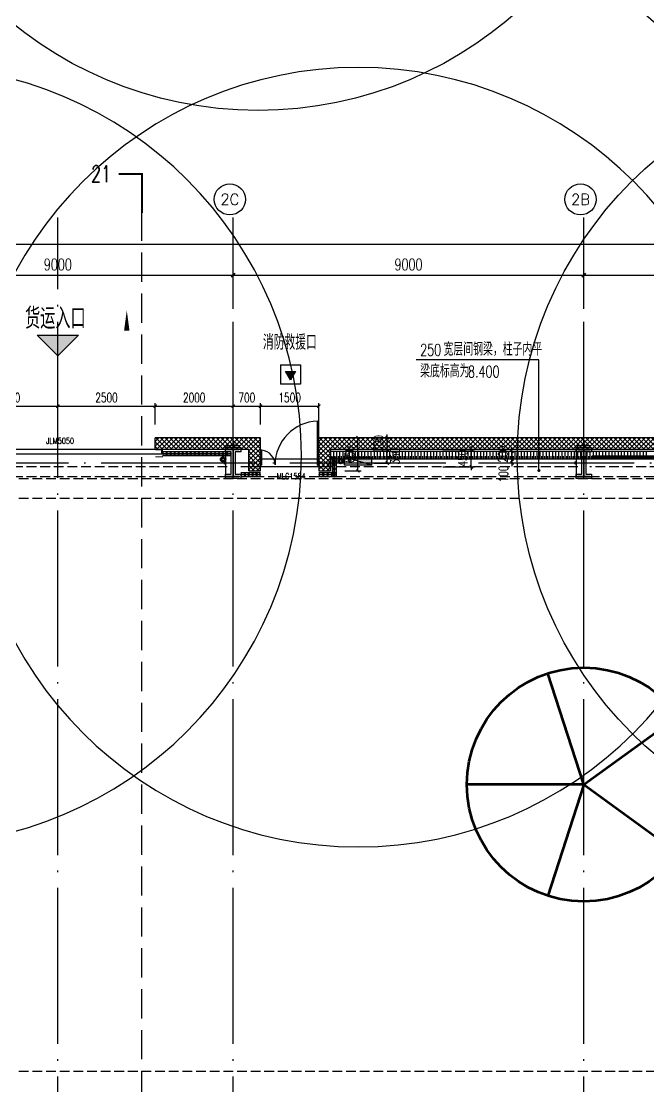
# Model space of a CAD drawing. Extents: x -1313754 to 847533, y 489853 to 941203.
# Drawn here: x -152291 to -136190, y 706568 to 733905 of the extents above; entities that cross this region are included whole.
import ezdxf
from ezdxf.enums import TextEntityAlignment as Align

# ---------------------------------------------------------------- set-up
doc = ezdxf.new("R2010")
doc.units = 0
doc.header["$LTSCALE"] = 1000
doc.header["$MEASUREMENT"] = 0
for name, pattern in [('10平面$0$DASH', [0.35, 0.25, -0.1]), ('CENTER', [2, 1.25, -0.25, 0.25, -0.25]), ('DASH', [0.35, 0.25, -0.1]), ('DOTE', [2.42, 2, -0.2, 0.02, -0.2])]:
    doc.linetypes.add(name, pattern=pattern)
doc.layers.get('Defpoints').update_dxf_attribs({"color": 210})
for name, color, linetype in [('10平面$0$WINDOW', 4, 'Continuous'), ('10平面$0$WINDOW_TEXT', 7, 'Continuous'), ('99平面图例外参$0$A-HATCH-2', 251, 'Continuous'), ('A-AXIS-D', 1, 'Continuous'), ('A-AXIS-DOTE', 14, 'DOTE'), ('A-AXIS-DP', 126, 'Continuous'), ('A-AXIS-SYMB', 3, 'Continuous'), ('A-HATCH-2', 251, 'Continuous'), ('A-HRAIL', 173, 'Continuous'), ('A-LIN-V', 9, 'Continuous'), ('A-SFCE', 30, 'Continuous'), ('A-TEXT', 61, 'Continuous'), ('A-WINDOW', 140, 'Continuous'), ('AS-COLN', 6, 'Continuous'), ('AS-WALL', 40, 'Continuous'), ('AS-结构边线层', 200, 'Continuous'), ('DIM_SYMB', 3, 'Continuous'), ('FH-line', 180, 'Continuous'), ('FH-tri', 180, 'Continuous'), ('PUB_HATCH', 8, 'Continuous'), ('PUB_TEXT', 7, 'Continuous'), ('RP-N2-01$0$$0$A-WIND-J', 1, 'Continuous'), ('RP-N2-01$0$A-WIND-J', 3, 'Continuous'), ('SB_ZF消火栓', 10, 'Continuous')]:
    doc.layers.add(name, color=color, linetype=linetype)
doc.layers.add('LG-ZF消防', color=1, linetype='Continuous', lineweight=60)
doc.layers.add('柱间支撑', color=6, linetype='CENTER', lineweight=0)
doc.styles.add('10平面$0$_TCH_WINDOW', font='SIMPLEX', dxfattribs={"height": 3.5, "bigfont": 'GBCBIG'})
doc.styles.add('_TCH_AXIS', font='COMPLEX', dxfattribs={"bigfont": 'GBCBIG'})
doc.styles.add('_TCH_DIM', font='SIMPLEX', dxfattribs={"bigfont": 'GBCBIG'})
doc.styles.add('_TCH_DIM_T3', font='SIMPLEX', dxfattribs={"width": 0.705882, "bigfont": 'GBCBIG'})
doc.styles.add('_TCH_LABEL', font='COMPLEX', dxfattribs={"bigfont": 'GBCBIG'})
doc.styles.add('A-STANDARD', font='SIMPLEX', dxfattribs={"bigfont": 'GBCBIG'})
doc.dimstyles.new('_TCH_ARCH&&10', dxfattribs={"dimtxt": 29.75, "dimasz": 10, "dimexe": 10, "dimexo": 10, "dimgap": 12.625, "dimtad": 1, "dimdec": 0, "dimzin": 0, "dimdsep": 46, "dimtxsty": '_TCH_DIM_T3', "dimblk": 'ARCHTICK', "dimcen": 0.09, "dimclrt": 7, "dimazin": 2, "dimtfac": 1, "dimtdec": 0, "dimtix": 1, "dimtmove": 2, "dimatfit": 3, "dimfxl": 0, "dimtolj": 1, "dimtzin": 0, "dimarcsym": 0})
doc.dimstyles.new('_TCH_ARCH&&100', dxfattribs={"dimtxt": 297.5, "dimasz": 100, "dimexe": 100, "dimexo": 100, "dimgap": 126.25, "dimtad": 1, "dimdec": 0, "dimzin": 0, "dimdsep": 46, "dimtxsty": '_TCH_DIM_T3', "dimblk": 'ARCHTICK', "dimcen": 0.09, "dimclrt": 7, "dimazin": 2, "dimtfac": 1, "dimtdec": 0, "dimtix": 1, "dimtmove": 2, "dimatfit": 3, "dimfxl": 0, "dimtolj": 1, "dimtzin": 0, "dimarcsym": 0})
doc.dimstyles.new('_TCH_ARCH&&80', dxfattribs={"dimtxt": 238, "dimasz": 80, "dimexe": 80, "dimexo": 80, "dimgap": 101, "dimtad": 1, "dimdec": 0, "dimzin": 0, "dimdsep": 46, "dimtxsty": '_TCH_DIM_T3', "dimblk": 'ARCHTICK', "dimcen": 0.09, "dimclrt": 7, "dimazin": 2, "dimtfac": 1, "dimtdec": 0, "dimtix": 1, "dimtmove": 2, "dimatfit": 3, "dimfxl": 0, "dimtolj": 1, "dimtzin": 0, "dimarcsym": 0})
pattern_1 = [(45, (60, 0), (-60.000061, 60.000061), []), (135, (60, 0), (-60.000061, -60.000061), [])]

# ---------------------------------------------------------------- blocks, each defined once
blk = doc.blocks.new('_ArchTick')
at = {"color": 0, "linetype": 'ByBlock', "const_width": 0.4}
blk.add_lwpolyline([(-0.5, -0.5), (0.5, 0.5)], dxfattribs=at)
blk = doc.blocks.new('*D1400')
at = {"layer": 'A-AXIS-D', "color": 0, "lineweight": -2}
for p, q in [((64882, -78290), (64882, -77330)), ((73882, -78290), (73882, -77330)), ((64882, -77430), (73882, -77430))]:
    blk.add_line(p, q, dxfattribs=at)
at = {"layer": 'Defpoints', "color": 0}
for p in [(73882, -77430), (64882, -78390), (73882, -78390)]:
    blk.add_point(p, dxfattribs=at)
at = {"layer": 'A-AXIS-D', "color": 0, "lineweight": -2, "xscale": 100, "yscale": 100, "zscale": 100, "rotation": 180}
blk.add_blockref('_ArchTick', (64882, -77430), dxfattribs=at)
at = {"layer": 'A-AXIS-D', "color": 0, "lineweight": -2, "xscale": 100, "yscale": 100, "zscale": 100}
blk.add_blockref('_ArchTick', (73882, -77430), dxfattribs=at)
at = {"layer": 'A-AXIS-D', "color": 7, "insert": (69382, -77155), "char_height": 297.5, "attachment_point": 5, "style": '_TCH_DIM_T3'}
blk.add_mtext('\\A1;9000', dxfattribs=at)
blk = doc.blocks.new('*D1401')
at = {"layer": 'A-AXIS-D', "color": 0, "lineweight": -2}
for p, q in [((73882, -78290), (73882, -77330)), ((82882, -78290), (82882, -77330)), ((73882, -77430), (82882, -77430))]:
    blk.add_line(p, q, dxfattribs=at)
at = {"layer": 'Defpoints', "color": 0}
for p in [(82882, -77430), (73882, -78390), (82882, -78390)]:
    blk.add_point(p, dxfattribs=at)
at = {"layer": 'A-AXIS-D', "color": 0, "lineweight": -2, "xscale": 100, "yscale": 100, "zscale": 100, "rotation": 180}
blk.add_blockref('_ArchTick', (73882, -77430), dxfattribs=at)
at = {"layer": 'A-AXIS-D', "color": 0, "lineweight": -2, "xscale": 100, "yscale": 100, "zscale": 100}
blk.add_blockref('_ArchTick', (82882, -77430), dxfattribs=at)
at = {"layer": 'A-AXIS-D', "color": 7, "insert": (78382, -77155), "char_height": 297.5, "attachment_point": 5, "style": '_TCH_DIM_T3'}
blk.add_mtext('\\A1;9000', dxfattribs=at)
blk = doc.blocks.new('*D1402')
at = {"layer": 'A-AXIS-D', "color": 0, "lineweight": -2}
for p, q in [((82882, -78290), (82882, -77330)), ((91882, -78290), (91882, -77330)), ((82882, -77430), (91882, -77430))]:
    blk.add_line(p, q, dxfattribs=at)
at = {"layer": 'Defpoints', "color": 0}
for p in [(91882, -77430), (82882, -78390), (91882, -78390)]:
    blk.add_point(p, dxfattribs=at)
at = {"layer": 'A-AXIS-D', "color": 0, "lineweight": -2, "xscale": 100, "yscale": 100, "zscale": 100, "rotation": 180}
blk.add_blockref('_ArchTick', (82882, -77430), dxfattribs=at)
at = {"layer": 'A-AXIS-D', "color": 0, "lineweight": -2, "xscale": 100, "yscale": 100, "zscale": 100}
blk.add_blockref('_ArchTick', (91882, -77430), dxfattribs=at)
at = {"layer": 'A-AXIS-D', "color": 7, "insert": (87382, -77155), "char_height": 297.5, "attachment_point": 5, "style": '_TCH_DIM_T3'}
blk.add_mtext('\\A1;9000', dxfattribs=at)
blk = doc.blocks.new('*D1404')
at = {"layer": 'A-AXIS-D', "color": 0, "lineweight": -2}
for p, q in [((-65318, -78190), (-65318, -76530)), ((92682, -78190), (92682, -76530)), ((-65318, -76630), (92682, -76630))]:
    blk.add_line(p, q, dxfattribs=at)
at = {"layer": 'Defpoints', "color": 0}
for p in [(92682, -76630), (-65318, -78290), (92682, -78290)]:
    blk.add_point(p, dxfattribs=at)
at = {"layer": 'A-AXIS-D', "color": 0, "lineweight": -2, "xscale": 100, "yscale": 100, "zscale": 100, "rotation": 180}
blk.add_blockref('_ArchTick', (-65318, -76630), dxfattribs=at)
at = {"layer": 'A-AXIS-D', "color": 0, "lineweight": -2, "xscale": 100, "yscale": 100, "zscale": 100}
blk.add_blockref('_ArchTick', (92682, -76630), dxfattribs=at)
at = {"layer": 'A-AXIS-D', "color": 7, "insert": (13682, -76355), "char_height": 297.5, "attachment_point": 5, "style": '_TCH_DIM_T3'}
blk.add_mtext('\\A1;158000', dxfattribs=at)
blk = doc.blocks.new('JYC-1')
at = {"layer": 'FH-tri'}
h = blk.add_hatch(color=2, dxfattribs=at)
h.dxf.hatch_style = 1
h.paths.add_polyline_path([(-211667, 210417), (-210417, 211667), (-210417, 210417)])
at = {"layer": 'FH-tri', "color": 2}
blk.add_lwpolyline([(-211667, 210417), (-210417, 211667), (-210417, 211667), (-210417, 210417)], close=True, dxfattribs=at)
at = {"layer": 'A-TEXT', "style": 'A-STANDARD'}
blk.add_text('货运入口', height=900.2, rotation=45, dxfattribs=at).set_placement((-212224, 210241))
blk = doc.blocks.new('10平面$0$$DorLib2D$00000126')
at = {"color": 0, "linetype": 'Continuous'}
for p, q in [((-0.532, 0.5), (-0.532, 0.9)), ((0.532, 0.9), (0.532, 0.5))]:
    blk.add_line(p, q, dxfattribs=at)
at = {"color": 0, "linetype": '10平面$0$DASH'}
for p, q in [((-0.532, 0.9), (0.532, 0.9)), ((-0.532, 0.5), (0.532, 0.5))]:
    blk.add_line(p, q, dxfattribs=at)
blk = doc.blocks.new('DOOR2DLIB$SYSLIB$00000123')
at = {"color": 0}
for p, q in [((0.475, -0.001), (0.475, 0.752)), ((0.475, 0.752), (0.5, 0.752)), ((0.5, -0.001), (0.5, 0.752)), ((-0.5, 0), (-0.5, 0.252)), ((-0.475, 0.252), (-0.5, 0.252)), ((-0.475, 0), (-0.475, 0.252)), ((-0.475, 0), (-0.5, 0)), ((0.475, -0.001), (0.5, -0.001))]:
    blk.add_line(p, q, dxfattribs=at)
for centre, radius, start, end in [((0.505, -0.002), 0.755, 92.2493, 179.7238), ((-0.501, 0.003), 0.251, 359.7899, 84.0974)]:
    blk.add_arc(centre, radius, start, end, dxfattribs=at)
blk = doc.blocks.new('42343243')
at = {"layer": 'PUB_HATCH'}
h = blk.add_hatch(dxfattribs=at)
h.set_pattern_fill('多孔材料', color=256, scale=30, style=0)
h.set_pattern_definition(pattern_1)
h.paths.add_polyline_path([(-146454, 1222870), (-146154, 1223170), (-148854, 1223170), (-148854, 1222870)])
h = blk.add_hatch(dxfattribs=at)
h.set_pattern_fill('多孔材料', color=256, scale=30, style=0)
h.set_pattern_definition(pattern_1)
h.paths.add_polyline_path([(-146454, 1222320), (-146154, 1222620), (-146154, 1223170), (-146454, 1222870)])
h = blk.add_hatch(dxfattribs=at)
h.set_pattern_fill('多孔材料', color=256, scale=30, style=0)
h.set_pattern_definition(pattern_1)
h.paths.add_polyline_path([(-144654, 1222620), (-144354, 1222320), (-144354, 1222870), (-144654, 1223170)])
h = blk.add_hatch(dxfattribs=at)
h.set_pattern_fill('多孔材料', color=256, scale=30, style=0)
h.set_pattern_definition(pattern_1)
h.paths.add_polyline_path([(-137854, 1223170), (-144654, 1223170), (-144354, 1222870), (-137854, 1222870)])
h = blk.add_hatch(dxfattribs=at)
h.set_pattern_fill('多孔材料', color=256, scale=30, style=0)
h.set_pattern_definition(pattern_1)
h.paths.add_polyline_path([(-146454, 1222320), (-146154, 1222320), (-146154, 1222620)])
h = blk.add_hatch(dxfattribs=at)
h.set_pattern_fill('多孔材料', color=256, scale=30, style=0)
h.set_pattern_definition(pattern_1)
h.paths.add_polyline_path([(-144654, 1222620), (-144654, 1222320), (-144354, 1222320)])
at = {"layer": '10平面$0$WINDOW'}
blk.add_line((-144654, 1222620), (-146154, 1222620), dxfattribs=at)
at = {"layer": 'AS-WALL'}
for p, q in [((-146154, 1223170), (-148854, 1223170)), ((-148854, 1222870), (-148854, 1223170)), ((-146154, 1222620), (-146154, 1223170)), ((-144654, 1222620), (-144654, 1223170)), ((-137854, 1223170), (-144654, 1223170)), ((-137854, 1222870), (-137854, 1223170)), ((-146454, 1222870), (-148854, 1222870)), ((-146454, 1222320), (-146454, 1222870)), ((-144354, 1222320), (-144354, 1222870)), ((-137854, 1222870), (-144354, 1222870)), ((-146154, 1222320), (-146154, 1222620)), ((-144654, 1222620), (-144654, 1222320)), ((-146454, 1222320), (-146154, 1222320)), ((-144654, 1222320), (-144354, 1222320))]:
    blk.add_line(p, q, dxfattribs=at)
at = {"layer": '10平面$0$WINDOW'}
ref = blk.add_blockref('DOOR2DLIB$SYSLIB$00000123', (-145404, 1222470), dxfattribs=dict(at, xscale=-1500, yscale=-1500, zscale=300, rotation=179.9999999999555))
ref.add_attrib('A', 'MLC1584', (-145737, 1222108), dxfattribs={"layer": '10平面$0$WINDOW_TEXT', "ltscale": 500, "height": 148.8, "rotation": 360, "style": '10平面$0$_TCH_WINDOW', "width": 0.705882})
ref = blk.add_blockref('10平面$0$$DorLib2D$00000126', (-151354, 1223020), dxfattribs=dict(at, xscale=5000, yscale=300, zscale=300, rotation=180))
ref.add_attrib('A', 'JLM5050', (-151655, 1223016), dxfattribs={"layer": '10平面$0$WINDOW_TEXT', "ltscale": 500, "height": 148.8, "style": '10平面$0$_TCH_WINDOW', "width": 0.705882})
blk = doc.blocks.new('43243')
at = {"layer": 'AS-结构边线层'}
blk.add_lwpolyline([(-155994, 639720), (-146454, 639720), (-146454, 640170), (-144354, 640170), (-144354, 639720), (-128354, 639720), (-128354, 658060), (-128054, 658060), (-128054, 681330), (-128354, 681330), (-128354, 696460), (-128054, 696460), (-128054, 715680), (-128354, 715680), (-128354, 722920), (-128354, 722920), (-144354, 722920), (-144354, 722470), (-146454, 722470), (-146454, 722920), (-155994, 722920)], dxfattribs=at)
blk = doc.blocks.new('*D1748')
at = {"layer": 'A-AXIS-DP', "color": 0, "lineweight": -2}
for p, q in [((-141470, 722920), (-140662, 722920)), ((-140742, 722920), (-140742, 723000)), ((-140742, 722470), (-140742, 722920)), ((-141470, 722470), (-140662, 722470)), ((-140742, 722470), (-140742, 722390))]:
    blk.add_line(p, q, dxfattribs=at)
at = {"layer": 'Defpoints', "color": 0}
for p in [(-141550, 722920), (-140742, 722920), (-141550, 722470)]:
    blk.add_point(p, dxfattribs=at)
at = {"layer": 'A-AXIS-DP', "color": 0, "lineweight": -2, "xscale": 80, "yscale": 80, "zscale": 80}
for p, rotation in [((-140742, 722920), 270), ((-140742, 722470), 90)]:
    blk.add_blockref('_ArchTick', p, dxfattribs=dict(at, rotation=rotation))
at = {"layer": 'A-AXIS-DP', "color": 7, "insert": (-140962, 722695), "char_height": 238, "attachment_point": 5, "rotation": 90, "style": '_TCH_DIM_T3'}
blk.add_mtext('\\A1;450', dxfattribs=at)
blk = doc.blocks.new('*D1765')
at = {"layer": 'A-AXIS-DP', "color": 0, "lineweight": -2}
for p, q in [((-195790, 766880), (-195790, 766929)), ((-195790, 766919), (-195490, 766919)), ((-195490, 766880), (-195490, 766929))]:
    blk.add_line(p, q, dxfattribs=at)
at = {"layer": 'Defpoints', "color": 0}
for p in [(-195790, 766870), (-195490, 766919), (-195490, 766870)]:
    blk.add_point(p, dxfattribs=at)
at = {"layer": 'A-AXIS-DP', "color": 0, "lineweight": -2, "xscale": 10, "yscale": 10, "zscale": 10, "rotation": 180}
blk.add_blockref('_ArchTick', (-195790, 766919), dxfattribs=at)
at = {"layer": 'A-AXIS-DP', "color": 0, "lineweight": -2, "xscale": 10, "yscale": 10, "zscale": 10}
blk.add_blockref('_ArchTick', (-195490, 766919), dxfattribs=at)
at = {"layer": 'A-AXIS-DP', "color": 7, "insert": (-195640, 766946), "char_height": 29.8, "attachment_point": 5, "style": '_TCH_DIM_T3'}
blk.add_mtext('\\A1;300', dxfattribs=at)
blk = doc.blocks.new('*D1766')
at = {"layer": 'A-AXIS-DP', "color": 0, "lineweight": -2}
for p, q in [((-195800, 766820), (-195841, 766820)), ((-195831, 766120), (-195831, 766820)), ((-195800, 766120), (-195841, 766120))]:
    blk.add_line(p, q, dxfattribs=at)
at = {"layer": 'Defpoints', "color": 0}
for p in [(-195831, 766820), (-195790, 766820), (-195790, 766120)]:
    blk.add_point(p, dxfattribs=at)
at = {"layer": 'A-AXIS-DP', "color": 0, "lineweight": -2, "xscale": 10, "yscale": 10, "zscale": 10}
for p, rotation in [((-195831, 766820), 90), ((-195831, 766120), 270)]:
    blk.add_blockref('_ArchTick', p, dxfattribs=dict(at, rotation=rotation))
at = {"layer": 'A-AXIS-DP', "color": 7, "insert": (-195859, 766470), "char_height": 29.8, "attachment_point": 5, "rotation": 90, "style": '_TCH_DIM_T3'}
blk.add_mtext('\\A1;700', dxfattribs=at)
blk = doc.blocks.new('w42343')
at = {"layer": 'A-HATCH-2', "linetype": 'DASH'}
for p, q in [((-263654.2, 722170), (-128354.2, 722170)), ((-263654.2, 721670), (-128354.2, 721670)), ((-263654.2, 706970), (-128354.2, 706970))]:
    blk.add_line(p, q, dxfattribs=at)
blk = doc.blocks.new('w4324324')
at = {"layer": 'A-HATCH-2', "lineweight": 60}
for q in [(-1694760, 686605), (-1697614, 684532), (-1691907, 684532), (-1696524, 681178), (-1692997, 681178)]:
    blk.add_line((-1694760, 683605), q, dxfattribs=at)
blk.add_circle((-1694760, 683605), 3000, dxfattribs=at)
blk = doc.blocks.new('ner546')
at = {"layer": 'A-LIN-V'}
blk.add_blockref('w4324324', (631280, -64744), dxfattribs=at)
blk = doc.blocks.new('RP-N2-01$0$$0$xfjy')
at = {"layer": 'RP-N2-01$0$$0$A-WIND-J'}
h = blk.add_hatch(color=256, dxfattribs=at)
h.dxf.hatch_style = 1
h.paths.add_polyline_path([(1141876, -26214), (1142135, -26214), (1142005, -25989)])
at = {"layer": 'RP-N2-01$0$$0$A-WIND-J', "const_width": 25}
blk.add_lwpolyline([(1141755, -25889), (1141755, -26389), (1142255, -26389), (1142255, -25889)], close=True, dxfattribs=at)
at = {"layer": 'RP-N2-01$0$$0$A-WIND-J'}
for points in [[(1141755, -26389), (1142255, -26389), (1142255, -25889), (1141755, -25889)], [(1141876, -26214), (1142135, -26214), (1142005, -25989)]]:
    blk.add_lwpolyline(points, close=True, dxfattribs=at)
blk = doc.blocks.new('RP-N2-01$0$xfjy')
at = {"layer": 'RP-N2-01$0$$0$A-WIND-J'}
blk.add_blockref('RP-N2-01$0$$0$xfjy', (0, 0), dxfattribs=at)
blk = doc.blocks.new('1232')
at = {"layer": 'RP-N2-01$0$A-WIND-J', "xscale": -1, "rotation": 180}
blk.add_blockref('RP-N2-01$0$xfjy', (-1287385, 698705, 0), dxfattribs=at)
at = {"layer": 'A-TEXT', "style": '_TCH_DIM'}
blk.add_text('消防救援口', height=384.1, dxfattribs=at).set_placement((-146091, 725479, 0))
blk = doc.blocks.new('23124232432')
at = {"layer": '柱间支撑', "const_width": 100}
blk.add_lwpolyline([(-129054, 722720), (-137654, 722720)], dxfattribs=at)
blk = doc.blocks.new('3333')
at = {"layer": 'A-SFCE', "const_width": 20}
blk.add_lwpolyline([(-227064, 766320), (-227064, 766510), (-227244, 766510), (-227244, 766320)], dxfattribs=at)
blk = doc.blocks.new('99平面图例外参$0$$LinePat$填挖边坡')
at = {"color": 0}
for p, q in [((0, 0), (0, -1500)), ((300, 0), (300, -600))]:
    blk.add_line(p, q, dxfattribs=at)
at = {"layer": 'Defpoints', "color": 0}
blk.add_point((600, 0), dxfattribs=at)
blk = doc.blocks.new('99平面图例外参$0$$LinePat$圆环')
for points in [[(0, 150), (300, 150)], [(0, 0), (300, 0)], [(0, -150), (300, -150)]]:
    blk.add_lwpolyline(points)
at = {"color": 0}
blk.add_circle((150, 0), 150, dxfattribs=at)
blk = doc.blocks.new('34242343243')
at = {"layer": 'A-LIN-V'}
for p, q in [((-128858, 722870), (-144354, 722870)), ((-128858, 722670), (-144354, 722670))]:
    blk.add_line(p, q, dxfattribs=at)
at = {"layer": '99平面图例外参$0$A-HATCH-2', "color": 203, "xscale": -0.1338169328393815, "yscale": 0.1333333333333333, "zscale": 0.1333333333333333, "rotation": 179.9999999999118}
for p in [(-144354, 722670), (-144274, 722670), (-144194, 722670), (-144113, 722670), (-144033, 722670), (-143953, 722670), (-143872, 722670), (-143792, 722670), (-143712, 722670), (-143632, 722670), (-143551, 722670), (-143471, 722670), (-143391, 722670), (-143310, 722670), (-143230, 722670), (-143150, 722670), (-143070, 722670), (-142989, 722670), (-142909, 722670), (-142829, 722670), (-142748, 722670), (-142668, 722670), (-142588, 722670), (-142508, 722670), (-142427, 722670), (-142347, 722670), (-142267, 722670), (-142186, 722670), (-142106, 722670), (-142026, 722670), (-141945, 722670), (-141865, 722670), (-141785, 722670), (-141705, 722670), (-141624, 722670), (-141544, 722670), (-141464, 722670), (-141383, 722670), (-141303, 722670), (-141223, 722670), (-141143, 722670), (-141062, 722670), (-140982, 722670), (-140902, 722670), (-140821, 722670), (-140741, 722670), (-140661, 722670), (-140581, 722670), (-140500, 722670), (-140420, 722670), (-140340, 722670), (-140259, 722670), (-140179, 722670), (-140099, 722670), (-140019, 722670), (-139938, 722670), (-139858, 722670), (-139778, 722670), (-139697, 722670), (-139617, 722670), (-139537, 722670), (-139456, 722670), (-139376, 722670), (-139296, 722670), (-139216, 722670), (-139135, 722670), (-139055, 722670), (-138975, 722670), (-138894, 722670), (-138814, 722670), (-138734, 722670), (-138654, 722670), (-138573, 722670), (-138493, 722670), (-138413, 722670), (-138332, 722670), (-138252, 722670), (-138172, 722670), (-138092, 722670), (-138011, 722670), (-137931, 722670), (-137851, 722670), (-137770, 722670), (-137690, 722670), (-137610, 722670), (-137530, 722670), (-137449, 722670), (-137369, 722670), (-137289, 722670), (-137208, 722670), (-137128, 722670), (-137048, 722670), (-136967, 722670), (-136887, 722670), (-136807, 722670), (-136727, 722670), (-136646, 722670), (-136566, 722670), (-136486, 722670), (-136405, 722670), (-136325, 722670), (-136245, 722670)]:
    blk.add_blockref('99平面图例外参$0$$LinePat$填挖边坡', p, dxfattribs=at)
at = {"layer": 'A-HRAIL', "yscale": 0.3333333333333333, "zscale": 0.3333333333333333}
for p, xscale, rotation in [((-148665, 722814), 0.3444734679294839, 2.050220548543992e-10), ((-148562, 722814), 0.3444734679294839, 2.050220548543992e-10), ((-148458, 722814), 0.3444734679294839, 2.050220548543992e-10), ((-148355, 722814), 0.3444734679294839, 2.050220548543992e-10), ((-148252, 722814), 0.3444734679294839, 2.050220548543992e-10), ((-148148, 722814), 0.3444734679294839, 2.050220548543992e-10), ((-148045, 722814), 0.3444734679294839, 2.050220548543992e-10), ((-147942, 722814), 0.3444734679294839, 2.050220548543992e-10), ((-147838, 722814), 0.3444734679294839, 2.050220548543992e-10), ((-147735, 722814), 0.3444734679294839, 2.050220548543992e-10), ((-147632, 722814), 0.3444734679294839, 2.050220548543992e-10), ((-147528, 722814), 0.3444734679294839, 2.050220548543992e-10), ((-147425, 722814), 0.3444734679294839, 2.050220548543992e-10), ((-147322, 722814), 0.3444734679294839, 2.050220548543992e-10), ((-147218, 722814), 0.3444734679294839, 2.050220548543992e-10), ((-147115, 722814), 0.3444734679294839, 2.050220548543992e-10), ((-147012, 722814), 0.3444734679294839, 2.050220548543992e-10), ((-144254, 722620), -0.3333333089176255, 270), ((-144254, 722520), -0.3333333089176255, 270), ((-144254, 722420), -0.3333333089176255, 270), ((-144254, 722320), -0.3333333089176255, 270), ((-144254, 722220), -0.3333333089176255, 270)]:
    blk.add_blockref('99平面图例外参$0$$LinePat$圆环', p, dxfattribs=dict(at, xscale=xscale, rotation=rotation))
for p, xscale in [((-146554, 722270), -0.3333327849077565), ((-146454, 722270), -0.3333327849077565), ((-146354, 722270), -0.3333327849077565), ((-146254, 722270), -0.3333327849077565), ((-146154, 722270), -0.3333327849077565), ((-144542, 722270), -0.3749999999076196), ((-144429, 722270), -0.3749999999076196), ((-144317, 722270), -0.3749999999076196), ((-144204, 722270), -0.3749999999076196)]:
    blk.add_blockref('99平面图例外参$0$$LinePat$圆环', p, dxfattribs=dict(at, xscale=xscale))
at = {"layer": 'A-SFCE', "xscale": -1, "rotation": 270}
blk.add_blockref('3333', (-915175, 949974), dxfattribs=at)
blk = doc.blocks.new('A$C5D961328')
at = {"layer": 'SB_ZF消火栓'}
blk.add_hatch(color=256, dxfattribs=at).paths.add_polyline_path([(0, 40), (700, 40), (700, 240)])
at = {"layer": 'A-LIN-V', "ltscale": 500}
blk.add_circle((350, 40), 10001, dxfattribs=at)
at = {"layer": 'SB_ZF消火栓'}
for p, q in [((700, 240), (0, 240)), ((0, 240), (0, 40)), ((700, 240), (0, 40)), ((0, 40), (700, 40)), ((700, 240), (700, 40))]:
    blk.add_line(p, q, dxfattribs=at)
at = {"layer": 'SB_ZF消火栓', "color": 1}
blk.add_circle((140, 140), 32.5, dxfattribs=at)
blk = doc.blocks.new('43242343')
at = {"layer": 'LG-ZF消防', "linetype": 'Continuous'}
for centre in [(-147112, 722664), (-144094, 722620)]:
    blk.add_circle(centre, 50, dxfattribs=at)
blk = doc.blocks.new('234243242332')
at = {"layer": 'LG-ZF消防', "linetype": 'Continuous'}
blk.add_blockref('43242343', (0, 0), dxfattribs=at)
at = {"layer": 'SB_ZF消火栓'}
blk.add_blockref('A$C5D961328', (-146566, 741580), dxfattribs=at)
at = {"layer": 'SB_ZF消火栓', "xscale": -1}
blk.add_blockref('A$C5D961328', (-129354, 741580), dxfattribs=at)
at = {"layer": 'SB_ZF消火栓', "xscale": -1, "rotation": 180}
for p in [(-155454, 722804), (-143994, 722760)]:
    blk.add_blockref('A$C5D961328', p, dxfattribs=at)
at = {"layer": 'SB_ZF消火栓', "rotation": 180}
blk.add_blockref('A$C5D961328', (-129211, 722760), dxfattribs=at)
blk = doc.blocks.new('*D181')
at = {"layer": 'A-AXIS-DP', "color": 0, "lineweight": -2}
for p, q in [((-139330, 722670), (-139778, 722670)), ((-139330, 722570), (-139778, 722570)), ((-139698, 722670), (-139698, 722750)), ((-139698, 722570), (-139698, 722670)), ((-139698, 722570), (-139698, 722490))]:
    blk.add_line(p, q, dxfattribs=at)
at = {"layer": 'Defpoints', "color": 0}
for p in [(-139698, 722670), (-139250, 722670), (-139250, 722570)]:
    blk.add_point(p, dxfattribs=at)
at = {"layer": 'A-AXIS-DP', "color": 0, "lineweight": -2, "xscale": 80, "yscale": 80, "zscale": 80}
for p, rotation in [((-139698, 722670), 270), ((-139698, 722570), 90)]:
    blk.add_blockref('_ArchTick', p, dxfattribs=dict(at, rotation=rotation))
at = {"layer": 'A-AXIS-DP', "color": 7, "insert": (-139918, 722290), "char_height": 238, "attachment_point": 5, "rotation": 90, "style": '_TCH_DIM_T3'}
blk.add_mtext('\\A1;100', dxfattribs=at)
blk = doc.blocks.new('*D182')
at = {"layer": 'A-AXIS-DP', "color": 0, "lineweight": -2}
for p, q in [((-139330, 722870), (-139778, 722870)), ((-139698, 722870), (-139698, 722950)), ((-139698, 722670), (-139698, 722870)), ((-139330, 722670), (-139778, 722670)), ((-139698, 722670), (-139698, 722590))]:
    blk.add_line(p, q, dxfattribs=at)
at = {"layer": 'Defpoints', "color": 0}
for p in [(-139698, 722870), (-139250, 722870), (-139250, 722670)]:
    blk.add_point(p, dxfattribs=at)
at = {"layer": 'A-AXIS-DP', "color": 0, "lineweight": -2, "xscale": 80, "yscale": 80, "zscale": 80}
for p, rotation in [((-139698, 722870), 270), ((-139698, 722670), 90)]:
    blk.add_blockref('_ArchTick', p, dxfattribs=dict(at, rotation=rotation))
at = {"layer": 'A-AXIS-DP', "color": 7, "insert": (-139930, 722800), "char_height": 238, "attachment_point": 5, "rotation": 90, "style": '_TCH_DIM_T3'}
blk.add_mtext('\\A1;200', dxfattribs=at)
blk = doc.blocks.new('*D683')
at = {"layer": 'A-AXIS-DP', "color": 0, "lineweight": -2}
for p, q in [((-143240, 722920), (-142821, 722920)), ((-142901, 722570), (-142901, 722920)), ((-143240, 722570), (-142821, 722570))]:
    blk.add_line(p, q, dxfattribs=at)
at = {"layer": 'Defpoints', "color": 0}
for p in [(-143320, 722920), (-142901, 722920), (-143320, 722570)]:
    blk.add_point(p, dxfattribs=at)
at = {"layer": 'A-AXIS-DP', "color": 0, "lineweight": -2, "xscale": 80, "yscale": 80, "zscale": 80}
for p, rotation in [((-142901, 722920), 90), ((-142901, 722570), 270)]:
    blk.add_blockref('_ArchTick', p, dxfattribs=dict(at, rotation=rotation))
at = {"layer": 'A-AXIS-DP', "color": 7, "insert": (-142700, 722745), "char_height": 238, "attachment_point": 5, "rotation": 90, "style": '_TCH_DIM_T3'}
blk.add_mtext('\\A1;350', dxfattribs=at)
blk = doc.blocks.new('*D684')
at = {"layer": 'A-AXIS-DP', "color": 0, "lineweight": -2}
for p, q in [((-143240, 723220), (-142821, 723220)), ((-142901, 723220), (-142901, 723300)), ((-142901, 722920), (-142901, 723220)), ((-143240, 722920), (-142821, 722920)), ((-142901, 722920), (-142901, 722840))]:
    blk.add_line(p, q, dxfattribs=at)
at = {"layer": 'Defpoints', "color": 0}
for p in [(-143320, 723220), (-142901, 723220), (-143320, 722920)]:
    blk.add_point(p, dxfattribs=at)
at = {"layer": 'A-AXIS-DP', "color": 0, "lineweight": -2, "xscale": 80, "yscale": 80, "zscale": 80}
for p, rotation in [((-142901, 723220), 270), ((-142901, 722920), 90)]:
    blk.add_blockref('_ArchTick', p, dxfattribs=dict(at, rotation=rotation))
at = {"layer": 'A-AXIS-DP', "color": 7, "insert": (-143121, 723070), "char_height": 238, "attachment_point": 5, "rotation": 90, "style": '_TCH_DIM_T3'}
blk.add_mtext('\\A1;300', dxfattribs=at)
blk = doc.blocks.new('*D710')
at = {"layer": 'A-AXIS-DP', "color": 0, "lineweight": -2}
for p, q in [((-143990, 723220), (-143571, 723220)), ((-143651, 722370), (-143651, 723220)), ((-143990, 722370), (-143571, 722370))]:
    blk.add_line(p, q, dxfattribs=at)
at = {"layer": 'Defpoints', "color": 0}
for p in [(-144070, 723220), (-143651, 723220), (-144070, 722370)]:
    blk.add_point(p, dxfattribs=at)
at = {"layer": 'A-AXIS-DP', "color": 0, "lineweight": -2, "xscale": 80, "yscale": 80, "zscale": 80}
for p, rotation in [((-143651, 723220), 90), ((-143651, 722370), 270)]:
    blk.add_blockref('_ArchTick', p, dxfattribs=dict(at, rotation=rotation))
at = {"layer": 'A-AXIS-DP', "color": 7, "insert": (-143871, 722795), "char_height": 238, "attachment_point": 5, "rotation": 90, "style": '_TCH_DIM_T3'}
blk.add_mtext('\\A1;850', dxfattribs=at)
blk = doc.blocks.new('*D1056')
at = {"layer": 'A-AXIS-DP', "color": 0, "lineweight": -2}
for p, q in [((-153854, 723560), (-153854, 724110)), ((-153854, 724030), (-151354, 724030)), ((-151354, 723560), (-151354, 724110))]:
    blk.add_line(p, q, dxfattribs=at)
at = {"layer": 'Defpoints', "color": 0}
for p in [(-151354, 724030), (-153854, 723480), (-151354, 723480)]:
    blk.add_point(p, dxfattribs=at)
at = {"layer": 'A-AXIS-DP', "color": 0, "lineweight": -2, "xscale": 80, "yscale": 80, "zscale": 80, "rotation": 180}
blk.add_blockref('_ArchTick', (-153854, 724030), dxfattribs=at)
at = {"layer": 'A-AXIS-DP', "color": 0, "lineweight": -2, "xscale": 80, "yscale": 80, "zscale": 80}
blk.add_blockref('_ArchTick', (-151354, 724030), dxfattribs=at)
at = {"layer": 'A-AXIS-DP', "color": 7, "insert": (-152604, 724250), "char_height": 238, "attachment_point": 5, "style": '_TCH_DIM_T3'}
blk.add_mtext('\\A1;2500', dxfattribs=at)
blk = doc.blocks.new('*D1057')
at = {"layer": 'A-AXIS-DP', "color": 0, "lineweight": -2}
for p, q in [((-151354, 723560), (-151354, 724110)), ((-151354, 724030), (-148854, 724030)), ((-148854, 723560), (-148854, 724110))]:
    blk.add_line(p, q, dxfattribs=at)
at = {"layer": 'Defpoints', "color": 0}
for p in [(-148854, 724030), (-151354, 723480), (-148854, 723480)]:
    blk.add_point(p, dxfattribs=at)
at = {"layer": 'A-AXIS-DP', "color": 0, "lineweight": -2, "xscale": 80, "yscale": 80, "zscale": 80, "rotation": 180}
blk.add_blockref('_ArchTick', (-151354, 724030), dxfattribs=at)
at = {"layer": 'A-AXIS-DP', "color": 0, "lineweight": -2, "xscale": 80, "yscale": 80, "zscale": 80}
blk.add_blockref('_ArchTick', (-148854, 724030), dxfattribs=at)
at = {"layer": 'A-AXIS-DP', "color": 7, "insert": (-150104, 724250), "char_height": 238, "attachment_point": 5, "style": '_TCH_DIM_T3'}
blk.add_mtext('\\A1;2500', dxfattribs=at)
blk = doc.blocks.new('*D1058')
at = {"layer": 'A-AXIS-DP', "color": 0, "lineweight": -2}
for p, q in [((-148854, 723560), (-148854, 724110)), ((-148854, 724030), (-146854, 724030)), ((-146854, 723560), (-146854, 724110))]:
    blk.add_line(p, q, dxfattribs=at)
at = {"layer": 'Defpoints', "color": 0}
for p in [(-146854, 724030), (-148854, 723480), (-146854, 723480)]:
    blk.add_point(p, dxfattribs=at)
at = {"layer": 'A-AXIS-DP', "color": 0, "lineweight": -2, "xscale": 80, "yscale": 80, "zscale": 80, "rotation": 180}
blk.add_blockref('_ArchTick', (-148854, 724030), dxfattribs=at)
at = {"layer": 'A-AXIS-DP', "color": 0, "lineweight": -2, "xscale": 80, "yscale": 80, "zscale": 80}
blk.add_blockref('_ArchTick', (-146854, 724030), dxfattribs=at)
at = {"layer": 'A-AXIS-DP', "color": 7, "insert": (-147854, 724250), "char_height": 238, "attachment_point": 5, "style": '_TCH_DIM_T3'}
blk.add_mtext('\\A1;2000', dxfattribs=at)
blk = doc.blocks.new('*D1059')
at = {"layer": 'A-AXIS-DP', "color": 0, "lineweight": -2}
for p, q in [((-146854, 723560), (-146854, 724110)), ((-146854, 724030), (-146154, 724030)), ((-146154, 723560), (-146154, 724110))]:
    blk.add_line(p, q, dxfattribs=at)
at = {"layer": 'Defpoints', "color": 0}
for p in [(-146154, 724030), (-146854, 723480), (-146154, 723480)]:
    blk.add_point(p, dxfattribs=at)
at = {"layer": 'A-AXIS-DP', "color": 0, "lineweight": -2, "xscale": 80, "yscale": 80, "zscale": 80, "rotation": 180}
blk.add_blockref('_ArchTick', (-146854, 724030), dxfattribs=at)
at = {"layer": 'A-AXIS-DP', "color": 0, "lineweight": -2, "xscale": 80, "yscale": 80, "zscale": 80}
blk.add_blockref('_ArchTick', (-146154, 724030), dxfattribs=at)
at = {"layer": 'A-AXIS-DP', "color": 7, "insert": (-146504, 724250), "char_height": 238, "attachment_point": 5, "style": '_TCH_DIM_T3'}
blk.add_mtext('\\A1;700', dxfattribs=at)
blk = doc.blocks.new('*D1060')
at = {"layer": 'A-AXIS-DP', "color": 0, "lineweight": -2}
for p, q in [((-146154, 723560), (-146154, 724110)), ((-146154, 724030), (-144654, 724030)), ((-144654, 723560), (-144654, 724110))]:
    blk.add_line(p, q, dxfattribs=at)
at = {"layer": 'Defpoints', "color": 0}
for p in [(-144654, 724030), (-146154, 723480), (-144654, 723480)]:
    blk.add_point(p, dxfattribs=at)
at = {"layer": 'A-AXIS-DP', "color": 0, "lineweight": -2, "xscale": 80, "yscale": 80, "zscale": 80, "rotation": 180}
blk.add_blockref('_ArchTick', (-146154, 724030), dxfattribs=at)
at = {"layer": 'A-AXIS-DP', "color": 0, "lineweight": -2, "xscale": 80, "yscale": 80, "zscale": 80}
blk.add_blockref('_ArchTick', (-144654, 724030), dxfattribs=at)
at = {"layer": 'A-AXIS-DP', "color": 7, "insert": (-145404, 724250), "char_height": 238, "attachment_point": 5, "style": '_TCH_DIM_T3'}
blk.add_mtext('\\A1;1500', dxfattribs=at)
blk = doc.blocks.new('dote')
at = {"layer": 'A-AXIS-D'}
for centre in [(73797.3, -75483.9), (82797.3, -75483.9)]:
    blk.add_circle(centre, 400, dxfattribs=at)
at = {"layer": 'A-AXIS-DOTE', "ltscale": 2}
for p, q in [((69382.2, -169748.9), (69382.2, -75950)), ((73882.2, -169748.9), (73882.2, -75950)), ((82882.2, -169748.9), (82882.2, -75950)), ((98696.4, -82250), (-75513.6, -82250))]:
    blk.add_line(p, q, dxfattribs=at)
at = {"layer": 'DIM_SYMB', "const_width": 50}
blk.add_lwpolyline([(71542.3, -75830), (71542.3, -74830), (70942.3, -74830)], dxfattribs=at)
at = {"layer": 'DIM_SYMB', "linetype": 'DASH', "ltscale": 3}
blk.add_lwpolyline([(71542.3, -172100), (71542.3, -75175)], dxfattribs=at)
at = {"layer": 'PUB_TEXT', "style": '_TCH_LABEL', "width": 0.705882}
blk.add_text('21', height=425, dxfattribs=at).set_placement((70235.2, -75042.5))
at = {"layer": 'PUB_TEXT', "style": '_TCH_AXIS'}
for s, height, p, p2 in [('2C', 288.12, (73557.2, -75627.9), (74037.4, -75627.9)), ('2B', 276.42, (82553.8, -75622.1), (83040.8, -75622.1))]:
    blk.add_text(s, height=height, dxfattribs=at).set_placement(p, p2, align=Align.FIT)
at = {"layer": 'A-AXIS-D'}
for base, p1, p2, picture, middle in [((92682.2, -76630), (-65317.8, -78290), (92682.2, -78290), '*D1404', (13682.2, -76355)), ((73882.2, -77430), (64882.2, -78390), (73882.2, -78390), '*D1400', (69382.2, -77155)), ((82882.2, -77430), (73882.2, -78390), (82882.2, -78390), '*D1401', (78382.2, -77155)), ((91882.2, -77430), (82882.2, -78390), (91882.2, -78390), '*D1402', (87382.2, -77155))]:
    dim = blk.add_linear_dim(base=base, p1=p1, p2=p2, angle=0, dimstyle='_TCH_ARCH&&100', override={"dimgap": 0}, dxfattribs=at)
    dim.commit()
    dim.dimension.update_dxf_attribs({"geometry": picture, "text_midpoint": middle, "dimtype": 161})
blk = doc.blocks.new('3243243')
at = {"layer": 'A-AXIS-SYMB'}
for p, q in [((-139005.8, 725220), (-142160, 725220)), ((-139005.8, 722380), (-139005.8, 725220))]:
    blk.add_line(p, q, dxfattribs=at)
at = {"layer": 'A-AXIS-SYMB', "const_width": 40}
blk.add_lwpolyline([(-139005.8, 722360, 1), (-139005.8, 722400, 1)], format="xyb", close=True, dxfattribs=at)
at = {"layer": 'A-SFCE', "linetype": 'DASH'}
for p, q in [((-147004.2, 722470), (-164704.2, 722470)), ((-128908.2, 722470), (-137704.2, 722470)), ((-147004.2, 722220), (-164704.2, 722220)), ((-129054.2, 722220), (-137704.2, 722220))]:
    blk.add_line(p, q, dxfattribs=at)
at = {"layer": 'A-SFCE', "color": 2, "linetype": 'DASH'}
for p, q in [((-138004.2, 722470), (-146704.2, 722470)), ((-138004.2, 722220), (-146704.2, 722220))]:
    blk.add_line(p, q, dxfattribs=at)
at = {"layer": 'PUB_TEXT', "style": '_TCH_DIM', "width": 0.705882}
for s, p in [('250', (-142055, 725325)), ('8.400', (-140826.3, 724765))]:
    blk.add_text(s, height=297.5, dxfattribs=at).set_placement(p)
at = {"layer": 'PUB_TEXT', "style": '_TCH_DIM'}
for s, p in [('宽层间钢梁，柱子内平', (-141455, 725325)), ('梁底标高为', (-142055, 724765))]:
    blk.add_text(s, height=337.59, dxfattribs=at).set_placement(p)
at = {"layer": 'A-AXIS-DP', "color": 1}
dim = blk.add_aligned_dim(p1=(-141550, 722470), p2=(-141550, 722920), distance=-808, dimstyle='_TCH_ARCH&&80', dxfattribs=at)
dim.commit()
dim.dimension.update_dxf_attribs({"geometry": '*D1748', "text_midpoint": (-140962, 722695)})
blk = doc.blocks.new('nt66')
at = {"layer": 'A-HATCH-2'}
blk.add_lwpolyline([(-195840, 766870), (-195440, 766870), (-195440, 766758), (-195586, 766758), (-195586, 766182), (-195440, 766182), (-195440, 766070), (-195840, 766070), (-195840, 766182), (-195694, 766182), (-195694, 766758), (-195840, 766758)], close=True, dxfattribs=at)
at = {"layer": 'AS-COLN'}
blk.add_lwpolyline([(-195790, 766820), (-195490, 766820), (-195490, 766808), (-195636, 766808), (-195636, 766132), (-195490, 766132), (-195490, 766120), (-195790, 766120), (-195790, 766132), (-195644, 766132), (-195644, 766808), (-195790, 766808)], close=True, dxfattribs=at)
at = {"layer": 'A-AXIS-DP'}
for p1, p2, distance, picture, middle in [((-195790, 766120), (-195790, 766820), 41.2, '*D1766', (-195858.7, 766470)), ((-195790, 766870), (-195490, 766870), 48.8, '*D1765', (-195640, 766946.2))]:
    dim = blk.add_aligned_dim(p1=p1, p2=p2, distance=distance, dimstyle='_TCH_ARCH&&10', dxfattribs=at)
    dim.commit()
    dim.dimension.update_dxf_attribs({"geometry": picture, "text_midpoint": middle})
blk = doc.blocks.new('33333')
for p in [(48786, -43900), (57786, -43900)]:
    blk.add_blockref('nt66', p)

msp = doc.modelspace()

# ---------------------------------------------------------------- hatches: boundary and pattern name
at = {"layer": 'PUB_HATCH'}
h = msp.add_hatch(dxfattribs=at)
h.set_pattern_fill('多孔材料', color=256, scale=30, style=0)
h.set_pattern_definition(pattern_1)
h.paths.add_polyline_path([(-128204.2, 723020), (-128204.2, 723220), (-137854.2, 723220), (-137854.2, 722920), (-128354.2, 722920)])

# ---------------------------------------------------------------- linework, layer by layer
at = {"layer": 'A-AXIS-SYMB'}
msp.add_lwpolyline([(-149584.2, 725030, 0, 0, 0), (-149584.2, 726490, 0, 140, 0), (-149584.2, 725965, 0, 0, 0)], format="xyseb", dxfattribs=at)
at = {"layer": 'AS-WALL'}
for p, q in [((-128204.2, 723220), (-137854.2, 723220)), ((-137854.2, 722920), (-137854.2, 723220)), ((-128354.2, 722920), (-137854.2, 722920))]:
    msp.add_line(p, q, dxfattribs=at)

# ---------------------------------------------------------------- block references
msp.add_blockref('1232', (0, 0))
at = {"layer": 'A-AXIS-DP'}
msp.add_blockref('3243243', (0, 0), dxfattribs=at)
at = {"layer": 'A-LIN-V', "rotation": 90.00000000000001}
msp.add_blockref('ner546', (481006.5, 1777800), dxfattribs=at)
at = {"layer": 'A-WINDOW'}
for name, p in [('43243', (0, 0)), ('42343243', (0, -499950)), ('33333', (0, 0)), ('w42343', (0, 0))]:
    msp.add_blockref(name, p, dxfattribs=at)
at = {"layer": 'AS-WALL'}
msp.add_blockref('dote', (-220736.4, 804820), dxfattribs=at)
at = {"layer": 'DIM_SYMB'}
msp.add_blockref('34242343243', (0, 0), dxfattribs=at)
at = {"layer": 'FH-line', "xscale": 0.6000000000000002, "yscale": 0.6000000000000002, "zscale": 0.6000000000000002, "rotation": 315.0000000000014}
msp.add_blockref('JYC-1', (-151354.2, 546777.7), dxfattribs=at)
at = {"layer": 'SB_ZF消火栓', "linetype": 'Continuous'}
msp.add_blockref('234243242332', (0, 0), dxfattribs=at)
at = {"layer": '柱间支撑'}
msp.add_blockref('23124232432', (0, 0), dxfattribs=at)

# ---------------------------------------------------------------- dimensions: what is measured, and where the dimension line sits
at = {"layer": 'A-AXIS-DP'}
for p1, p2, distance, picture, middle in [((-153854.2, 723480), (-151354.2, 723480), 550, '*D1056', (-152604.2, 724250)), ((-151354.2, 723480), (-148854.2, 723480), 550, '*D1057', (-150104.2, 724250)), ((-148854.2, 723480), (-146854.2, 723480), 550, '*D1058', (-147854.2, 724250)), ((-146854.2, 723480), (-146154.2, 723480), 550, '*D1059', (-146504.2, 724250)), ((-146154.2, 723480), (-144654.2, 723480), 550, '*D1060', (-145404.2, 724250)), ((-144070, 722370), (-144070, 723220), -419.3, '*D710', (-143870.7, 722795)), ((-143320, 722920), (-143320, 723220), -419.3, '*D684', (-143120.7, 723070))]:
    dim = msp.add_aligned_dim(p1=p1, p2=p2, distance=distance, dimstyle='_TCH_ARCH&&80', dxfattribs=at)
    dim.commit()
    dim.dimension.update_dxf_attribs({"geometry": picture, "text_midpoint": middle})
for base, p1, p2, picture, middle in [((-139698, 722870), (-139250, 722670), (-139250, 722870), '*D182', (-139930, 722800)), ((-142900.7, 722920), (-143320, 722570), (-143320, 722920), '*D683', (-142700, 722745)), ((-139698, 722670), (-139250, 722570), (-139250, 722670), '*D181', (-139918, 722290))]:
    dim = msp.add_linear_dim(base=base, p1=p1, p2=p2, angle=90, dimstyle='_TCH_ARCH&&80', dxfattribs=at)
    dim.commit()
    dim.dimension.update_dxf_attribs({"geometry": picture, "text_midpoint": middle, "dimtype": 129})

doc.saveas('drawing.dxf')
